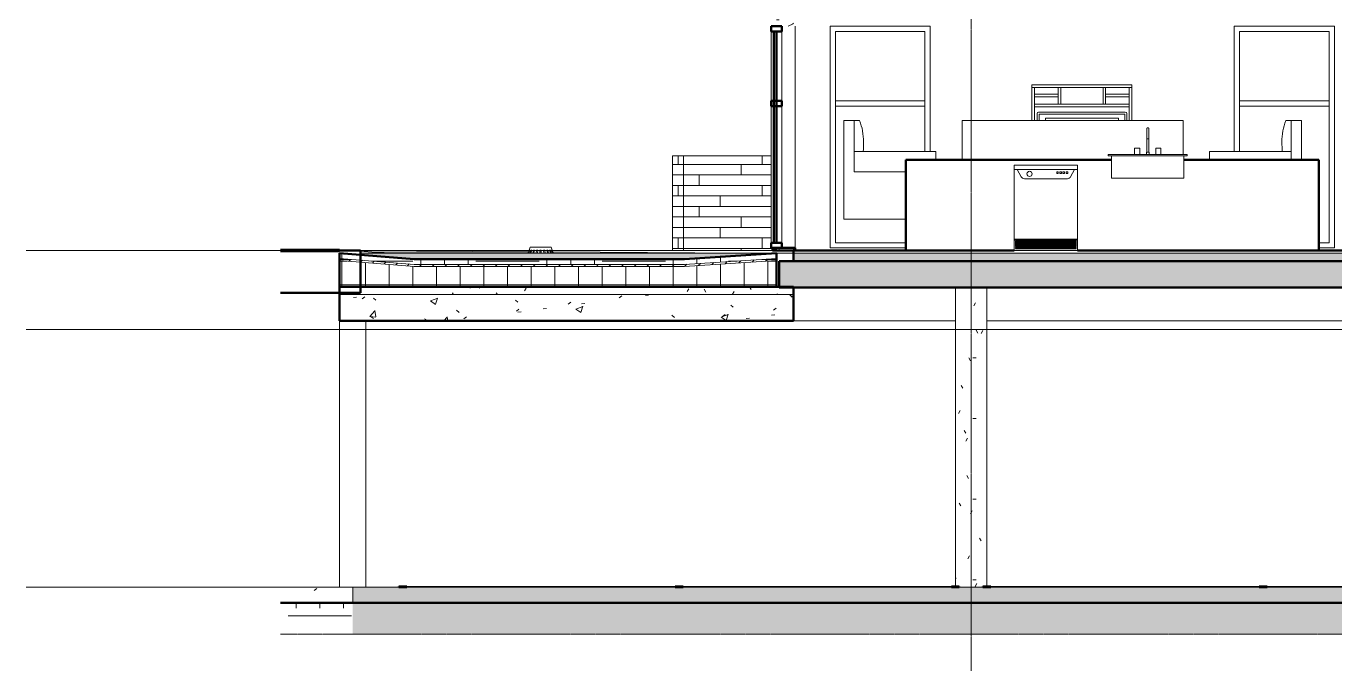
# Model space of a CAD drawing. Header units: inches. Extents: x 9609 to 15463, y -232 to 527.
# Drawn here: x 12973.5 to 13470.8, y -159.8 to 85.4 of the extents above; entities that cross this region are included whole.
import ezdxf

# ---------------------------------------------------------------- set-up
doc = ezdxf.new("R2010")
doc.units = ezdxf.units.IN
doc.header["$MEASUREMENT"] = 0
doc.linetypes.add('Aligning Line 1_8_', pattern=[0.25, 0.125, -0.125])
doc.linetypes.add('Grid Line 1_2_', pattern=[0.875, 0.5, -0.125, 0.125, -0.125])
for name, color, linetype, lineweight in [('0-3', 7, 'Continuous', 13), ('0-6', 90, 'Continuous', 5), ('0-8', 250, 'Continuous', 9), ('A-FLOR', 192, 'Continuous', 13), ('A-FLOR-1', 192, 'Continuous', 50), ('A-FLOR-2', 53, 'Continuous', 50), ('A-FLOR-LEVL-1', 51, 'Grid Line 1_2_', 9), ('A-FLOR-MCUT', 51, 'Continuous', 13), ('A-FLOR-PATT-1', 8, 'Continuous', 9), ('A-FLOR-PATT-2', 253, 'Continuous', 9), ('A-GENM-1', 250, 'Continuous', 9), ('A-GENM-2', 10, 'Continuous', 50), ('A-GLAZ', 151, 'Continuous', 13), ('A-GLAZ-1', 151, 'Continuous', 50), ('A-WALL', 113, 'Continuous', 13), ('A-WALL-3', 113, 'Continuous', 50), ('A-WALL-PATT-5', 111, 'Continuous', 9), ('C-BLDG-PADS-1', 253, 'Continuous', 9), ('C-BLDG-PADS-2', 7, 'Continuous', 13), ('C-TOPO', 7, 'Continuous', 9), ('C-TOPO-1', 10, 'Continuous', 50), ('C-TOPO-2', 250, 'Continuous', 9), ('G-ANNO-SYMB', 111, 'Aligning Line 1_8_', 9), ('G-ANNO-SYMB-2', 147, 'Aligning Line 1_8_', 9), ('I-FURN', 30, 'Continuous', 9), ('I-FURN-1', 250, 'Continuous', 9), ('M-EQPM', 50, 'Continuous', 9), ('P-SANR-FIXT-1', 250, 'Continuous', 9), ('Q-CASE-1', 10, 'Continuous', 50), ('Q-SPCQ-1', 250, 'Continuous', 9), ('S-COLS', 52, 'Continuous', 9), ('S-FNDN', 32, 'Continuous', 13), ('S-GRID-1', 1, 'Grid Line 1_2_', 9)]:
    doc.layers.add(name, color=color, linetype=linetype, lineweight=lineweight)
pattern_1 = [(0, (3257.106, 59.024), (24, 24), [24, -24]), (0, (3257.106, 68.024), (24, 24), [24, -24]), (0, (3257.106, 77.024), (24, 24), [24, -24]), (90, (3260.106, 80.024), (-24, 24), [24, -24]), (90, (3269.106, 80.024), (-24, 24), [24, -24]), (90, (3278.106, 80.024), (-24, 24), [24, -24])]
pattern_2 = [(50, (3257.106, 59.024), (27.5427, -2.40992), [2.88, -31.68]), (355, (3257.106, 59.024), (-5.32784, 28.88427), [2.304, -25.344]), (100.451, (3259.402, 58.823), (22.2153, 26.47393), [2.448, -26.924]), (46.184, (3257.106, 66.704), (40.9819, -6.3564), [4.32, -47.52]), (96.636, (3260.522, 66.175), (35.8907, 37.4062), [3.671, -40.386]), (351.184, (3257.106, 66.704), (35.891, 37.4062), [3.456, -38.016]), (21, (3260.946, 64.784), (22.92104, -15.46073), [2.88, -31.68]), (326, (3260.946, 64.784), (9.34353, 27.84574), [2.304, -25.344]), (71.451, (3262.856, 63.496), (32.26477, 12.3844), [2.448, -26.924]), (37.5, (3257.106, 59.024), (0.466855, 12.78271), [1.267, -23.77, 1.267, -24.461, -25.44]), (37.5, (3257.106, 59.024), (0.466855, 12.78271), [-50.765, 1.267, -24.173]), (7.5, (3257.106, 59.024), (10.10159, 15.14509), [1.267, -13.402, 1.267, -23.194, -9.696]), (7.5, (3257.106, 59.024), (10.10159, 15.14509), [-39.13, 1.267, -8.429]), (327.5, (3248.543, 59.024), (20.49916, -0.86578), [1.267, -8.333, 1.267, -28.685, -39.744]), (327.5, (3248.543, 59.024), (20.49916, -0.86578), [-39.552, 1.267, -38.477]), (317.5, (3244.703, 59.024), (22.39478, 3.84429), [1.267, -11.213, 1.267, -18.624, -28.224]), (317.5, (3244.703, 59.024), (22.39478, 3.84429), [-32.371, 1.267, -26.957])]
pattern_3 = [(0, (14416.421, 59.024), (0, 4.798), []), (315, (14416.4212, 59.024), (4.798427, 0), [6.786, -6.786]), (45, (14416.4212, 59.024), (4.798427, 0), [6.786, -6.786])]
pattern_4 = [(0, (14416.421, 59.024), (30.72, 7.68), [1.267, -21.773, 1.267, -21.773, -122.88]), (0, (14416.421, 59.024), (30.72, 7.68), [-46.08, 1.267, -44.813, 1.267, -21.773, -53.76]), (0, (14416.421, 59.024), (30.72, 7.68), [-115.2, 1.267, -14.093, 1.267, -37.133]), (120, (14427.941, 62.864), (-22.011075, 22.7643), [1.267, -21.773, 1.267, -21.773, -122.88]), (120, (14427.941, 62.864), (-22.011075, 22.7643), [-46.08, 1.267, -44.813, 1.267, -21.773, -53.76]), (120, (14427.941, 62.864), (-22.011075, 22.7643), [-115.2, 1.267, -14.093, 1.267, -37.133]), (240, (14431.781, 78.224), (-8.708925, -30.4443), [1.267, -21.773, 1.267, -21.773, -122.88]), (240, (14431.781, 78.224), (-8.708925, -30.4443), [-46.08, 1.267, -44.813, 1.267, -21.773, -53.76]), (240, (14431.781, 78.224), (-8.708925, -30.4443), [-115.2, 1.267, -14.093, 1.267, -37.133])]
pattern_5 = [(0, (13221.2392, 0.8), (0, 4), []), (90, (13221.239, 0.8), (-8, 8), [4, -28]), (90, (13237.239, 4.8), (-8, 8), [4, -28])]
pattern_6 = [(50, (14416.421, 59.024), (27.5427, -2.40992), [2.88, -31.68]), (355, (14416.42, 59.024), (-5.32784, 28.88427), [2.304, -25.344]), (100.451, (14418.717, 58.823), (22.2153, 26.47393), [2.448, -26.924]), (46.184, (14416.42, 66.704), (40.9819, -6.3564), [4.32, -47.52]), (96.636, (14419.837, 66.175), (35.8907, 37.4062), [3.671, -40.386]), (351.184, (14416.42, 66.704), (35.891, 37.4062), [3.456, -38.016]), (21, (14420.261, 64.784), (22.92104, -15.46073), [2.88, -31.68]), (326, (14420.26, 64.784), (9.34353, 27.84574), [2.304, -25.344]), (71.451, (14422.17, 63.496), (32.26477, 12.3844), [2.448, -26.924]), (37.5, (14416.421, 59.024), (0.466855, 12.78271), [1.267, -23.77, 1.267, -24.461, -25.44]), (37.5, (14416.421, 59.024), (0.466855, 12.78271), [-50.765, 1.267, -24.173]), (7.5, (14416.421, 59.024), (10.10159, 15.14509), [1.267, -13.402, 1.267, -23.194, -9.696]), (7.5, (14416.421, 59.024), (10.10159, 15.14509), [-39.13, 1.267, -8.429]), (327.5, (14407.858, 59.024), (20.49916, -0.86578), [1.267, -8.333, 1.267, -28.685, -39.744]), (327.5, (14407.858, 59.024), (20.49916, -0.86578), [-39.552, 1.267, -38.477]), (317.5, (14404.018, 59.024), (22.39478, 3.8443), [1.267, -11.213, 1.267, -18.624, -28.224]), (317.5, (14404.018, 59.024), (22.39478, 3.8443), [-32.371, 1.267, -26.957])]

# ---------------------------------------------------------------- blocks, each defined once
blk = doc.blocks.new('CTR - 2nd Phase_rvt-2-BUILDING SECTION - NORTH_SOUTH - LOOKING WEST')
at = {"layer": 'A-FLOR-PATT-2'}
h = blk.add_hatch(dxfattribs=at)
h.set_pattern_fill('FP_43', color=256, style=0, pattern_type=2)
h.set_pattern_definition(pattern_1)
h.paths.add_polyline_path([(1933.32, -0.25), (1933.32, 0.25), (1910.88, 0.25), (1910.88, -0.25)], flags=0)
at = {"layer": 'A-FLOR-2'}
for p, q in [((1933.32, 0.25), (1910.88, 0.25)), ((1933.32, -0.25), (1933.32, 0.25)), ((1941.22, 0), (1910.88, 0)), ((1910.88, -0.25), (1933.32, -0.25)), ((1941.22, -16), (1941.22, 0)), ((1910.88, -16), (1941.22, -16))]:
    blk.add_line(p, q, dxfattribs=at)
at = {"layer": 'A-FLOR-LEVL-1'}
for p, q in [((1814.21, 0), (4168.71, 0)), ((1814.21, -30), (4168.71, -30)), ((1814.21, -128), (4168.71, -128))]:
    blk.add_line(p, q, dxfattribs=at)
blk = doc.blocks.new('Sink Kitchen-Single - 30_ x 21_-V84-BUILDING SECTION - NORTH_SOUTH - LOOKING WEST')
at = {"layer": 'P-SANR-FIXT-1'}
for p, q in [((2240.07, 43.87), (2240.07, 37.5)), ((2240.07, 43.87), (2240.07, 42.5)), ((2240.44, 42.5), (2240.08, 42.5)), ((2240.81, 42.5), (2240.44, 42.5)), ((2240.82, 37.5), (2240.82, 43.87)), ((2240.82, 42.5), (2240.82, 43.87)), ((2225.44, 36.5), (2255.44, 36.5)), ((2225.44, 36), (2225.44, 36.5)), ((2255.44, 36), (2225.44, 36)), ((2226.69, 36), (2226.69, 27.5)), ((2235.44, 39), (2235.44, 36.5)), ((2235.44, 39), (2237.44, 39)), ((2237.44, 36.5), (2237.44, 39)), ((2239.94, 37.5), (2239.94, 36.5)), ((2239.94, 37.5), (2240.94, 37.5)), ((2240.94, 36.5), (2240.94, 37.5)), ((2243.44, 39), (2243.44, 36.5)), ((2243.44, 39), (2245.44, 39)), ((2245.44, 36.5), (2245.44, 39)), ((2254.19, 27.5), (2254.19, 36)), ((2255.44, 36), (2255.44, 36.5)), ((2226.69, 27.5), (2228.94, 27.5)), ((2228.94, 27.5), (2251.94, 27.5)), ((2251.94, 27.5), (2254.19, 27.5))]:
    blk.add_line(p, q, dxfattribs=at)
at = {"layer": 'P-SANR-FIXT-1', "flags": 128}
for points in [[(2240.07, 46.37), (2240.07, 46.39), (2240.07, 46.4), (2240.07, 46.42), (2240.07, 46.43), (2240.08, 46.45), (2240.08, 46.46), (2240.08, 46.48), (2240.09, 46.49), (2240.09, 46.51), (2240.1, 46.52), (2240.1, 46.53), (2240.11, 46.55), (2240.12, 46.56), (2240.13, 46.57), (2240.13, 46.59), (2240.14, 46.6), (2240.15, 46.61), (2240.16, 46.62), (2240.17, 46.63), (2240.18, 46.64), (2240.19, 46.65), (2240.2, 46.66), (2240.22, 46.67), (2240.23, 46.68), (2240.24, 46.69), (2240.25, 46.7), (2240.27, 46.71), (2240.28, 46.71), (2240.29, 46.72), (2240.31, 46.72), (2240.32, 46.73), (2240.34, 46.73), (2240.35, 46.74), (2240.36, 46.74), (2240.38, 46.74), (2240.39, 46.75), (2240.41, 46.75), (2240.42, 46.75), (2240.44, 46.75), (2240.44, 46.75)], [(2240.07, 46.3), (2240.07, 46.32), (2240.07, 46.34), (2240.07, 46.35), (2240.07, 46.36), (2240.07, 46.37), (2240.07, 46.37)], [(2240.07, 46.37), (2240.07, 46.37), (2240.07, 46.37), (2240.07, 46.36), (2240.07, 46.34), (2240.07, 46.33), (2240.07, 46.3), (2240.07, 46.28), (2240.07, 46.25), (2240.07, 46.21), (2240.07, 46.18), (2240.07, 46.14), (2240.07, 46.09), (2240.07, 46.04), (2240.07, 45.99), (2240.07, 45.94), (2240.07, 45.88), (2240.07, 45.82), (2240.07, 45.75), (2240.07, 45.69), (2240.07, 45.62), (2240.07, 45.54), (2240.07, 45.47), (2240.07, 45.39), (2240.07, 45.31), (2240.07, 45.23), (2240.07, 45.14), (2240.07, 45.05), (2240.07, 44.96), (2240.07, 44.87), (2240.07, 44.78), (2240.07, 44.69), (2240.07, 44.59), (2240.07, 44.5), (2240.07, 44.4), (2240.07, 44.3), (2240.07, 44.2), (2240.07, 44.1), (2240.07, 44), (2240.07, 43.9), (2240.07, 43.87)], [(2240.07, 43.87), (2240.07, 43.97), (2240.07, 44.07), (2240.07, 44.17), (2240.07, 44.27), (2240.07, 44.37), (2240.07, 44.47), (2240.07, 44.57), (2240.07, 44.66), (2240.07, 44.76), (2240.07, 44.85), (2240.07, 44.94), (2240.07, 45.03), (2240.07, 45.12), (2240.07, 45.2), (2240.07, 45.29), (2240.07, 45.37), (2240.07, 45.45), (2240.07, 45.52), (2240.07, 45.6), (2240.07, 45.67), (2240.07, 45.74), (2240.07, 45.8), (2240.07, 45.86), (2240.07, 45.92), (2240.07, 45.98), (2240.07, 46.03), (2240.07, 46.08), (2240.07, 46.13), (2240.07, 46.17)], [(2240.44, 46.75), (2240.46, 46.75), (2240.47, 46.75), (2240.49, 46.75), (2240.5, 46.75), (2240.52, 46.74), (2240.53, 46.74), (2240.55, 46.74), (2240.56, 46.73), (2240.57, 46.73), (2240.59, 46.72), (2240.6, 46.71), (2240.62, 46.71), (2240.63, 46.7), (2240.64, 46.69), (2240.65, 46.68), (2240.67, 46.68), (2240.68, 46.67), (2240.69, 46.66), (2240.7, 46.65), (2240.71, 46.64), (2240.72, 46.63), (2240.73, 46.61), (2240.74, 46.6), (2240.75, 46.59), (2240.76, 46.58), (2240.77, 46.56), (2240.77, 46.55), (2240.78, 46.54), (2240.79, 46.52), (2240.79, 46.51), (2240.8, 46.5), (2240.8, 46.48), (2240.81, 46.47), (2240.81, 46.45), (2240.81, 46.44), (2240.81, 46.42), (2240.82, 46.41), (2240.82, 46.39), (2240.82, 46.38), (2240.82, 46.37)], [(2240.82, 46.37), (2240.82, 46.37), (2240.82, 46.36), (2240.82, 46.34), (2240.82, 46.33), (2240.82, 46.3), (2240.82, 46.28)], [(2240.82, 43.87), (2240.82, 43.97), (2240.82, 44.07), (2240.82, 44.17), (2240.82, 44.27), (2240.82, 44.37), (2240.82, 44.47), (2240.82, 44.57), (2240.82, 44.66), (2240.82, 44.76), (2240.82, 44.85), (2240.82, 44.94), (2240.82, 45.03), (2240.82, 45.12), (2240.82, 45.2), (2240.82, 45.29), (2240.82, 45.37), (2240.82, 45.45), (2240.82, 45.52), (2240.82, 45.6), (2240.82, 45.67), (2240.82, 45.74), (2240.82, 45.8), (2240.82, 45.86), (2240.82, 45.92), (2240.82, 45.98), (2240.82, 46.03), (2240.82, 46.08), (2240.82, 46.13), (2240.82, 46.17), (2240.82, 46.21), (2240.82, 46.24), (2240.82, 46.27), (2240.82, 46.3), (2240.82, 46.32), (2240.82, 46.34), (2240.82, 46.35), (2240.82, 46.36), (2240.82, 46.37), (2240.82, 46.37), (2240.82, 46.37)], [(2240.82, 46.14), (2240.82, 46.09), (2240.82, 46.04), (2240.82, 45.99), (2240.82, 45.94), (2240.82, 45.88), (2240.82, 45.82), (2240.82, 45.75), (2240.82, 45.69), (2240.82, 45.62), (2240.82, 45.54), (2240.82, 45.47), (2240.82, 45.39), (2240.82, 45.31), (2240.82, 45.23), (2240.82, 45.14), (2240.82, 45.05), (2240.82, 44.96), (2240.82, 44.87), (2240.82, 44.78), (2240.82, 44.69), (2240.82, 44.59), (2240.82, 44.5), (2240.82, 44.4), (2240.82, 44.3), (2240.82, 44.2), (2240.82, 44.1), (2240.82, 44), (2240.82, 43.9), (2240.82, 43.87)]]:
    blk.add_lwpolyline(points, dxfattribs=at)
blk = doc.blocks.new('Dishwasher_15404 - 34_ counter-V85-BUILDING SECTION - NORTH_SOUTH - LOOKING WEST')
at = {"layer": 'Q-SPCQ-1'}
for p, q in [((2189.71, 32.5), (2189.71, 30.79)), ((2189.71, 32.5), (2189.91, 32.5)), ((2189.91, 30.79), (2189.71, 30.79)), ((2189.71, 30.79), (2189.71, 4.33)), ((2189.71, 30.79), (2189.91, 30.79)), ((2189.91, 32.5), (2212.64, 32.5)), ((2190.8, 30.79), (2189.91, 30.79)), ((2189.91, 30.79), (2190.8, 30.79)), ((2212.62, 30.79), (2190.8, 30.79)), ((2190.8, 30.79), (2192.32, 28.06)), ((2206.45, 29.94), (2205.86, 29.94)), ((2205.86, 29.94), (2205.86, 29.35)), ((2206.45, 29.35), (2206.45, 29.94)), ((2207.63, 29.94), (2207.04, 29.94)), ((2207.04, 29.94), (2207.04, 29.35)), ((2207.63, 29.35), (2207.63, 29.94)), ((2208.81, 29.94), (2208.22, 29.94)), ((2208.22, 29.94), (2208.22, 29.35)), ((2208.81, 29.35), (2208.81, 29.94)), ((2210, 29.94), (2209.4, 29.94)), ((2209.4, 29.94), (2209.4, 29.35)), ((2210, 29.35), (2210, 29.94)), ((2211.1, 28.06), (2212.62, 30.79)), ((2212.62, 30.79), (2213.51, 30.79)), ((2212.64, 32.5), (2213.71, 32.5)), ((2213.51, 30.79), (2213.71, 30.79)), ((2213.71, 30.79), (2213.71, 32.5)), ((2213.71, 4.33), (2213.71, 30.79)), ((2193.53, 27.35), (2209.9, 27.35)), ((2205.86, 29.35), (2206.45, 29.35)), ((2207.04, 29.35), (2207.63, 29.35)), ((2208.22, 29.35), (2208.81, 29.35)), ((2209.4, 29.35), (2210, 29.35)), ((2189.91, 4.33), (2189.71, 4.33)), ((2189.71, 3.94), (2189.71, 4.33)), ((2213.71, 3.94), (2189.71, 3.94)), ((2189.71, 3.94), (2189.71, 0)), ((2213.51, 4.33), (2189.91, 4.33)), ((2190.13, 3.39), (2190.13, 3.59)), ((2190.13, 3.59), (2191.29, 3.59)), ((2191.29, 3.39), (2190.13, 3.39)), ((2190.13, 3), (2190.13, 3.2)), ((2190.13, 3.2), (2191.29, 3.2)), ((2191.29, 3), (2190.13, 3)), ((2190.13, 2.61), (2190.13, 2.8)), ((2190.13, 2.8), (2191.29, 2.8)), ((2191.29, 2.61), (2190.13, 2.61)), ((2190.13, 2.21), (2190.13, 2.41)), ((2190.13, 2.41), (2191.29, 2.41)), ((2191.29, 2.21), (2190.13, 2.21)), ((2190.13, 1.82), (2190.13, 2.02)), ((2190.13, 2.02), (2191.29, 2.02)), ((2191.29, 1.82), (2190.13, 1.82)), ((2190.13, 1.43), (2190.13, 1.62)), ((2190.13, 1.62), (2191.29, 1.62)), ((2191.29, 1.43), (2190.13, 1.43)), ((2190.13, 1.03), (2190.13, 1.23)), ((2190.13, 1.23), (2191.29, 1.23)), ((2191.29, 1.03), (2190.13, 1.03)), ((2190.13, 0.64), (2190.13, 0.84)), ((2190.13, 0.84), (2191.29, 0.84)), ((2191.29, 0.64), (2190.13, 0.64)), ((2191.29, 3.94), (2212.14, 3.94)), ((2191.29, 3.59), (2212.14, 3.59)), ((2212.14, 3.39), (2191.29, 3.39)), ((2191.29, 3.2), (2212.14, 3.2)), ((2212.14, 3), (2191.29, 3)), ((2191.29, 2.8), (2212.14, 2.8)), ((2212.14, 2.61), (2191.29, 2.61)), ((2191.29, 2.41), (2212.14, 2.41)), ((2212.14, 2.21), (2191.29, 2.21)), ((2191.29, 2.02), (2212.14, 2.02)), ((2212.14, 1.82), (2191.29, 1.82)), ((2191.29, 1.62), (2212.14, 1.62)), ((2212.14, 1.43), (2191.29, 1.43)), ((2191.29, 1.23), (2212.14, 1.23)), ((2212.14, 1.03), (2191.29, 1.03)), ((2191.29, 0.84), (2212.14, 0.84)), ((2212.14, 0.64), (2191.29, 0.64)), ((2212.14, 3.59), (2213.29, 3.59)), ((2213.29, 3.39), (2212.14, 3.39)), ((2212.14, 3.2), (2213.29, 3.2)), ((2213.29, 3), (2212.14, 3)), ((2212.14, 2.8), (2213.29, 2.8)), ((2213.29, 2.61), (2212.14, 2.61)), ((2212.14, 2.41), (2213.29, 2.41)), ((2213.29, 2.21), (2212.14, 2.21)), ((2212.14, 2.02), (2213.29, 2.02)), ((2213.29, 1.82), (2212.14, 1.82)), ((2212.14, 1.62), (2213.29, 1.62)), ((2213.29, 1.43), (2212.14, 1.43)), ((2212.14, 1.23), (2213.29, 1.23)), ((2213.29, 1.03), (2212.14, 1.03)), ((2212.14, 0.84), (2213.29, 0.84)), ((2213.29, 0.64), (2212.14, 0.64)), ((2213.29, 3.59), (2213.29, 3.39)), ((2213.29, 3.2), (2213.29, 3)), ((2213.29, 2.8), (2213.29, 2.61)), ((2213.29, 2.41), (2213.29, 2.21)), ((2213.29, 2.02), (2213.29, 1.82)), ((2213.29, 1.62), (2213.29, 1.43)), ((2213.29, 1.23), (2213.29, 1.03)), ((2213.29, 0.84), (2213.29, 0.64)), ((2213.71, 4.33), (2213.51, 4.33)), ((2213.71, 3.94), (2213.71, 4.33)), ((2213.71, 0), (2213.71, 3.94)), ((2191.29, 0), (2189.71, 0)), ((2212.14, 0), (2191.29, 0)), ((2213.71, 0), (2212.14, 0))]:
    blk.add_line(p, q, dxfattribs=at)
for centre, radius, start, end in [((2195.52, 29.2), 0.984, 90, 270), ((2195.52, 29.2), 0.984, 270, 90), ((2193.53, 28.72), 1.38, 209, 270), ((2209.9, 28.72), 1.38, 270, 331)]:
    blk.add_arc(centre, radius, start, end, dxfattribs=at)
blk = doc.blocks.new('OD_CW_Base Cabinet - OD_CW_Base Cabinet-2043293-BUILDING SECTION - NORTH_SOUTH - LOOKING WEST')
at = {"layer": 'Q-CASE-1'}
for p, q in [((2148.45, 34.5), (2148.45, 0)), ((2226.69, 34.5), (2148.45, 34.5)), ((2305.47, 34.5), (2254.19, 34.5)), ((2305.47, 0), (2305.47, 34.5)), ((2148.45, 0), (2189.71, 0)), ((2213.71, 0), (2305.47, 0))]:
    blk.add_line(p, q, dxfattribs=at)
blk = doc.blocks.new('Entertainment_Center_14771 - Entertainment_Center_14771-1372851-BUILDING SECTION - NORTH_SOUTH - LOOKING WEST')
at = {"layer": 'I-FURN-1'}
for p, q in [((3702.57, 63), (3740.57, 63)), ((3702.57, 63), (3702.57, 62)), ((3740.57, 62), (3702.57, 62)), ((3702.57, 62), (3703.57, 62)), ((3702.57, 62), (3702.57, 49.5)), ((3703.57, 62), (3703.57, 49.5)), ((3712.57, 55.72), (3712.57, 62)), ((3713.57, 62), (3712.57, 62)), ((3713.57, 62), (3713.57, 55.72)), ((3729.57, 55.72), (3729.57, 62)), ((3730.57, 62), (3729.57, 62)), ((3730.57, 62), (3730.57, 55.72)), ((3739.57, 62), (3740.57, 62)), ((3739.57, 62), (3739.57, 49.5)), ((3740.57, 63), (3740.57, 62)), ((3740.57, 62), (3740.57, 49.5)), ((3703.57, 59.47), (3712.57, 59.47)), ((3712.57, 58.47), (3703.57, 58.47)), ((3703.57, 55.72), (3739.57, 55.72)), ((3703.57, 55.72), (3703.57, 54.72)), ((3739.57, 54.72), (3703.57, 54.72)), ((3712.57, 55.72), (3713.57, 55.72)), ((3729.57, 55.72), (3730.57, 55.72)), ((3730.57, 59.47), (3739.57, 59.47)), ((3739.57, 58.47), (3730.57, 58.47)), ((3739.57, 55.72), (3739.57, 54.72)), ((3704.52, 52.13), (3704.52, 49.5)), ((3738.03, 52.72), (3705.11, 52.72)), ((3705.31, 51.93), (3705.31, 49.5)), ((3737.83, 51.93), (3705.31, 51.93)), ((3707.67, 49.5), (3707.67, 50.36)), ((3707.67, 50.36), (3735.47, 50.36)), ((3735.47, 50.36), (3735.47, 49.5)), ((3737.83, 49.5), (3737.83, 51.93)), ((3738.62, 49.5), (3738.62, 52.13))]:
    blk.add_line(p, q, dxfattribs=at)
for centre, start, end in [((3705.11, 52.13), 90, 180), ((3738.03, 52.13), 0, 90)]:
    blk.add_arc(centre, 0.591, start, end, dxfattribs=at)
blk = doc.blocks.new('Couch-Both_Arms-Generic - 1-V107-BUILDING SECTION - NORTH_SOUTH - LOOKING WEST')
at = {"layer": 'I-FURN-1'}
for p, q in [((2169.92, 49.5), (2253.92, 49.5)), ((2169.92, 34.5), (2169.92, 49.5)), ((2253.92, 49.5), (2253.92, 36.5))]:
    blk.add_line(p, q, dxfattribs=at)
blk = doc.blocks.new('Couch-Both_Arms-Generic - 2-V108-BUILDING SECTION - NORTH_SOUTH - LOOKING WEST')
at = {"layer": 'I-FURN'}
for p, q in [((2294.92, 49.5), (2292.92, 49.5)), ((2294.92, 37.75), (2294.92, 49.5)), ((2291.42, 41.37), (2291.42, 41.12)), ((2294.92, 37.75), (2263.92, 37.75)), ((2263.92, 37.75), (2263.92, 34.5)), ((2294.92, 34.5), (2294.92, 37.75))]:
    blk.add_line(p, q, dxfattribs=at)
for centre, radius, start, end in [((2314.18, 41.37), 22.76, 159.0802, 180), ((2338.94, 41.12), 47.51, 180, 184.0748)]:
    blk.add_arc(centre, radius, start, end, dxfattribs=at)
at = {"layer": 'I-FURN-1'}
for p, q in [((2294.92, 49.5), (2298.92, 49.5)), ((2298.92, 49.5), (2298.92, 34.5))]:
    blk.add_line(p, q, dxfattribs=at)
blk = doc.blocks.new('Couch-Both_Arms-Generic - 2-V109-BUILDING SECTION - NORTH_SOUTH - LOOKING WEST')
at = {"layer": 'I-FURN'}
for p, q in [((2128.92, 37.75), (2128.92, 49.5)), ((2128.92, 49.5), (2130.92, 49.5)), ((2132.42, 41.37), (2132.42, 41.12)), ((2128.92, 30), (2128.92, 37.75)), ((2128.92, 37.75), (2159.92, 37.75)), ((2159.92, 37.75), (2159.92, 34.5)), ((2148.45, 30), (2128.92, 30))]:
    blk.add_line(p, q, dxfattribs=at)
for centre, radius, start, end in [((2109.67, 41.37), 22.76, 0, 20.9198), ((2084.91, 41.12), 47.51, 355.9252, 360)]:
    blk.add_arc(centre, radius, start, end, dxfattribs=at)
at = {"layer": 'I-FURN-1'}
for p, q in [((2124.92, 49.5), (2124.92, 12)), ((2128.92, 49.5), (2124.92, 49.5)), ((2124.92, 12), (2148.45, 12))]:
    blk.add_line(p, q, dxfattribs=at)
blk = doc.blocks.new('CTR - 1st Phase - Unit Layouts_rvt-2-BUILDING SECTION - NORTH_SOUTH - LOOKING WEST')
at = {"layer": '0-3'}
for name, p in [('Entertainment_Center_14771 - Entertainment_Center_14771-1372851-BUILDING SECTION - NORTH_SOUTH - LOOKING WEST', (-1506.14, 0)), ('Couch-Both_Arms-Generic - 2-V109-BUILDING SECTION - NORTH_SOUTH - LOOKING WEST', (0, 0)), ('Couch-Both_Arms-Generic - 1-V107-BUILDING SECTION - NORTH_SOUTH - LOOKING WEST', (0, 0)), ('Sink Kitchen-Single - 30_ x 21_-V84-BUILDING SECTION - NORTH_SOUTH - LOOKING WEST', (0, 0)), ('Couch-Both_Arms-Generic - 2-V108-BUILDING SECTION - NORTH_SOUTH - LOOKING WEST', (0, 0)), ('OD_CW_Base Cabinet - OD_CW_Base Cabinet-2043293-BUILDING SECTION - NORTH_SOUTH - LOOKING WEST', (0, 0)), ('Dishwasher_15404 - 34_ counter-V85-BUILDING SECTION - NORTH_SOUTH - LOOKING WEST', (0, 0))]:
    blk.add_blockref(name, p, dxfattribs=at)
blk = doc.blocks.new('CTR  - Topography_rvt-2-BUILDING SECTION - NORTH_SOUTH - LOOKING WEST')
at = {"layer": 'C-BLDG-PADS-1'}
h = blk.add_hatch(dxfattribs=at)
h.set_pattern_fill('FP_42', color=256, style=0, pattern_type=2)
h.set_pattern_definition(pattern_2)
h.paths.add_polyline_path([(1938.32, -134), (1938.32, -128), (1910.88, -128), (1910.88, -134)], flags=0)
h = blk.add_hatch(dxfattribs=at)
h.set_pattern_fill('FP_42', color=256, style=0, pattern_type=2)
h.set_pattern_definition(pattern_2)
h.paths.add_polyline_path([(2856.36, -134), (3824.32, -134), (3824.32, -128), (1938.32, -128), (1938.32, -134), (2721.29, -134)], flags=0)
at = {"layer": 'C-TOPO'}
h = blk.add_hatch(dxfattribs=at)
h.set_pattern_fill('FP_43', color=256, style=0, pattern_type=2)
h.set_pattern_definition(pattern_1)
h.paths.add_polyline_path([(1938.32, -145.92), (1938.32, -134.01), (1910.88, -134.01), (1910.88, -145.92)], flags=0)
h = blk.add_hatch(dxfattribs=at)
h.set_pattern_fill('FP_43', color=256, style=0, pattern_type=2)
h.set_pattern_definition(pattern_1)
h.paths.add_polyline_path([(3812.32, -145.92), (3812.32, -134.01), (1938.32, -134.01), (1938.32, -145.92), (3801.84, -145.92)], flags=0)
at = {"layer": 'A-FLOR-LEVL-1'}
for p, q in [((1814.21, 0), (4168.71, 0)), ((1814.21, -128), (4168.71, -128))]:
    blk.add_line(p, q, dxfattribs=at)
at = {"layer": 'C-BLDG-PADS-2'}
for p, q in [((1938.32, -128), (1910.88, -128)), ((3824.32, -128), (1938.32, -128)), ((1938.32, -128), (1938.32, -134)), ((1938.32, -134), (1938.32, -128)), ((1910.88, -134), (1938.32, -134)), ((1938.32, -134), (3824.32, -134))]:
    blk.add_line(p, q, dxfattribs=at)
at = {"layer": 'C-TOPO-1'}
for p, q in [((1938.32, -134.01), (1910.88, -134.01)), ((3581.79, -134.01), (1938.32, -134.01))]:
    blk.add_line(p, q, dxfattribs=at)
at = {"layer": 'C-TOPO-2'}
for p, q in [((2005.08, -0.45), (1941.22, -0.02)), ((1946.98, -0.72), (1941.22, -0.27)), ((1946.98, -0.72), (1941.22, -0.27)), ((1946.98, -0.72), (1941.22, -0.27)), ((2004.89, -0.95), (1946.98, -0.72)), ((1950.19, -0.74), (1946.98, -0.72)), ((1946.98, -0.72), (2004.91, -0.9)), ((2004.89, -0.95), (1946.98, -0.72)), ((2004.89, -0.95), (1946.98, -0.72)), ((2009.97, -0.48), (2009.47, -0.48)), ((2009.47, -0.91), (2009.97, -0.91)), ((2009.97, -0.97), (2009.47, -0.97)), ((2009.97, -0.97), (2009.47, -0.97)), ((2009.97, -0.97), (2009.47, -0.97)), ((2086.24, -1), (2014.39, -0.51)), ((2014.55, -0.93), (2039.58, -1)), ((2016.26, -1), (2014.58, -0.99)), ((2016.26, -1), (2014.58, -0.99)), ((2016.26, -1), (2014.58, -0.99)), ((1938.32, -134.01), (1910.88, -134.01)), ((3581.79, -134.01), (1938.32, -134.01))]:
    blk.add_line(p, q, dxfattribs=at)
at = {"layer": 'G-ANNO-SYMB-2'}
blk.add_line((1910.88, 0), (4071.98, 0), dxfattribs=at)
blk = doc.blocks.new('Parking_Stall_Multiple - STANDARD-1981804-BUILDING SECTION - NORTH_SOUTH - LOOKING WEST')
at = {"layer": 'A-GENM-1'}
for p, q in [((2180.82, -127.75), (2282.82, -127.75)), ((2285.82, -127.75), (2387.82, -127.75)), ((2390.82, -127.75), (2492.82, -127.75))]:
    blk.add_line(p, q, dxfattribs=at)
at = {"layer": 'A-GENM-2'}
for p, q in [((2180.82, -127.75), (2177.82, -127.75)), ((2177.82, -127.75), (2177.82, -128)), ((2177.82, -128), (2180.82, -128)), ((2180.82, -128), (2180.82, -127.75)), ((2285.82, -127.75), (2282.82, -127.75)), ((2282.82, -127.75), (2282.82, -128)), ((2285.82, -127.75), (2282.82, -127.75)), ((2282.82, -127.75), (2282.82, -128)), ((2282.82, -128), (2285.82, -128)), ((2282.82, -128), (2285.82, -128)), ((2285.82, -128), (2285.82, -127.75)), ((2285.82, -128), (2285.82, -127.75)), ((2390.82, -127.75), (2387.82, -127.75)), ((2387.82, -127.75), (2387.82, -128)), ((2390.82, -127.75), (2387.82, -127.75)), ((2387.82, -127.75), (2387.82, -128)), ((2387.82, -128), (2390.82, -128)), ((2387.82, -128), (2390.82, -128)), ((2390.82, -128), (2390.82, -127.75)), ((2390.82, -128), (2390.82, -127.75)), ((2495.82, -127.75), (2492.82, -127.75)), ((2492.82, -127.75), (2492.82, -128)), ((2492.82, -128), (2495.82, -128)), ((2495.82, -128), (2495.82, -127.75))]:
    blk.add_line(p, q, dxfattribs=at)
blk = doc.blocks.new('Parking_Stall_Multiple - STANDARD-1983798-BUILDING SECTION - NORTH_SOUTH - LOOKING WEST')
at = {"layer": 'A-GENM-1'}
for p, q in [((1958.82, -127.75), (2060.82, -127.75)), ((2063.82, -127.75), (2165.82, -127.75))]:
    blk.add_line(p, q, dxfattribs=at)
at = {"layer": 'A-GENM-2'}
for p, q in [((1958.82, -127.75), (1955.82, -127.75)), ((1955.82, -127.75), (1955.82, -128)), ((1955.82, -128), (1958.82, -128)), ((1958.82, -128), (1958.82, -127.75)), ((2063.82, -127.75), (2060.82, -127.75)), ((2060.82, -127.75), (2060.82, -128)), ((2063.82, -127.75), (2060.82, -127.75)), ((2060.82, -127.75), (2060.82, -128)), ((2060.82, -128), (2063.82, -128)), ((2060.82, -128), (2063.82, -128)), ((2063.82, -128), (2063.82, -127.75)), ((2063.82, -128), (2063.82, -127.75)), ((2168.82, -127.75), (2165.82, -127.75)), ((2165.82, -127.75), (2165.82, -128)), ((2165.82, -128), (2168.82, -128)), ((2168.82, -128), (2168.82, -127.75))]:
    blk.add_line(p, q, dxfattribs=at)
blk = doc.blocks.new('CTR - 1st Phase - Common Walls_rvt-2-BUILDING SECTION - NORTH_SOUTH - LOOKING WEST')
at = {"layer": 'A-FLOR-LEVL-1'}
for p, q in [((1814.21, 0), (4168.71, 0)), ((1814.21, -30), (4168.71, -30)), ((1814.21, -128), (4168.71, -128))]:
    blk.add_line(p, q, dxfattribs=at)
at = {"layer": 'G-ANNO-SYMB-2'}
blk.add_line((1910.88, 0), (4071.98, 0), dxfattribs=at)
at = {"layer": '0-8'}
for name in ['Parking_Stall_Multiple - STANDARD-1983798-BUILDING SECTION - NORTH_SOUTH - LOOKING WEST', 'Parking_Stall_Multiple - STANDARD-1981804-BUILDING SECTION - NORTH_SOUTH - LOOKING WEST']:
    blk.add_blockref(name, (0, 0), dxfattribs=at)
blk = doc.blocks.new('Concrete-Rectangular-Column - ONE-V58-BUILDING SECTION - NORTH_SOUTH - LOOKING WEST')
at = {"layer": 'S-COLS'}
h = blk.add_hatch(dxfattribs=at)
h.set_pattern_fill('FP_41', color=256, style=0, pattern_type=2)
h.set_pattern_definition([(0, (3257.106, 59.024), (30.72, 7.68), [1.267, -21.773, 1.267, -21.773, -122.88]), (0, (3257.106, 59.024), (30.72, 7.68), [-46.08, 1.267, -44.813, 1.267, -21.773, -53.76]), (0, (3257.106, 59.024), (30.72, 7.68), [-115.2, 1.267, -14.093, 1.267, -37.133]), (120, (3268.626, 62.864), (-22.011075, 22.7643), [1.267, -21.773, 1.267, -21.773, -122.88]), (120, (3268.626, 62.864), (-22.011075, 22.7643), [-46.08, 1.267, -44.813, 1.267, -21.773, -53.76]), (120, (3268.626, 62.864), (-22.011075, 22.7643), [-115.2, 1.267, -14.093, 1.267, -37.133]), (240, (3272.466, 78.224), (-8.708925, -30.4443), [1.267, -21.773, 1.267, -21.773, -122.88]), (240, (3272.466, 78.224), (-8.708925, -30.4443), [-46.08, 1.267, -44.813, 1.267, -21.773, -53.76]), (240, (3272.466, 78.224), (-8.708925, -30.4443), [-115.2, 1.267, -14.093, 1.267, -37.133])])
h.paths.add_polyline_path([(2168.82, -128), (2177.82, -128), (2177.82, -127.75), (2179.32, -127.75), (2179.32, -14), (2167.32, -14), (2167.32, -127.75), (2168.82, -127.75)], flags=0)
for p, q in [((2167.32, -127.75), (2167.32, -14)), ((2179.32, -14), (2179.32, -127.75))]:
    blk.add_line(p, q, dxfattribs=at)
blk = doc.blocks.new('_THE_ WINDOW _ DOOR - Window - 1st Floor-V158-BUILDING SECTION - NORTH_SOUTH - LOOKING WEST')
at = {"layer": 'A-GLAZ'}
for p, q in [((2275.31, 37.75), (2275.31, 83.37)), ((2275.31, 83.37), (2309.34, 83.37)), ((2309.34, 83.37), (2309.34, 3)), ((2309.34, 57), (2275.31, 57)), ((2275.31, 57), (2275.31, 55)), ((2275.31, 55), (2309.34, 55)), ((2309.34, 55), (2309.34, 57)), ((2309.34, 3), (2305.47, 3))]:
    blk.add_line(p, q, dxfattribs=at)
blk = doc.blocks.new('_THE_ WINDOW _ DOOR - Window - 1st Floor-V159-BUILDING SECTION - NORTH_SOUTH - LOOKING WEST')
at = {"layer": 'A-GLAZ'}
for p, q in [((2121.71, 3), (2121.71, 83.37)), ((2121.71, 83.37), (2155.74, 83.37)), ((2155.74, 83.37), (2155.74, 37.75)), ((2155.74, 57), (2121.71, 57)), ((2121.71, 57), (2121.71, 55)), ((2121.71, 55), (2155.74, 55)), ((2155.74, 55), (2155.74, 57)), ((2148.45, 3), (2121.71, 3))]:
    blk.add_line(p, q, dxfattribs=at)
blk = doc.blocks.new('_THE_ WINDOW _ DOOR - Window - 1st Floor-V160-BUILDING SECTION - NORTH_SOUTH - LOOKING WEST')
at = {"layer": 'A-GLAZ'}
for p, q in [((2097.32, 57), (2097.32, 83.37)), ((2101.32, 83.37), (2101.32, 57)), ((2097.32, 3), (2097.32, 55)), ((2101.32, 55), (2101.32, 3))]:
    blk.add_line(p, q, dxfattribs=at)
at = {"layer": 'A-GLAZ-1'}
for p, q in [((2101.32, 85.37), (2097.32, 85.37)), ((2097.32, 85.37), (2097.32, 83.37)), ((2101.32, 83.37), (2101.32, 85.37)), ((2097.32, 83.37), (2101.32, 83.37)), ((2098.32, 83.37), (2098.32, 3)), ((2099.32, 83.37), (2098.32, 83.37)), ((2099.32, 3), (2099.32, 83.37)), ((2101.32, 57), (2097.32, 57)), ((2097.32, 57), (2097.32, 55)), ((2097.32, 55), (2101.32, 55)), ((2101.32, 55), (2101.32, 57)), ((2101.32, 3), (2097.32, 3)), ((2097.32, 3), (2097.32, 1)), ((2097.32, 1), (2101.32, 1)), ((2098.82, 1), (2097.82, 1)), ((2097.82, 1), (2097.82, 0.5)), ((2097.82, 0.5), (2098.82, 0.5)), ((2098.32, 3), (2099.32, 3)), ((2098.82, 0.5), (2098.82, 1)), ((2101.32, 1), (2101.32, 3))]:
    blk.add_line(p, q, dxfattribs=at)
blk = doc.blocks.new('22142613 - Roof Drains - Type A - 15_ Strainer - 8_ Drain-2082947-BUILDING SECTION - NORTH_SOUTH - LOOKING WEST')
at = {"layer": 'M-EQPM'}
for p, q in [((2004.87, -1), (2005.3, 0.13)), ((2005.31, 0.13), (2004.88, -1)), ((2005.06, -1), (2005.47, 0.13)), ((2005.64, 0.13), (2005.23, -1)), ((2005.72, 1.25), (2005.3, 0.13)), ((2005.3, 0.13), (2005.3, 0.13)), ((2005.3, 0.13), (2005.31, 0.13)), ((2005.47, 0.13), (2005.64, 0.13)), ((2005.7, -1), (2006.05, 0.13)), ((2005.72, 1.25), (2013.72, 1.25)), ((2006.35, 0.13), (2006, -1)), ((2006.05, 0.13), (2006.35, 0.13)), ((2006.72, -1), (2006.97, 0.13)), ((2006.97, 0.13), (2007.38, 0.13)), ((2007.38, 0.13), (2007.13, -1)), ((2008.02, -1), (2008.15, 0.13)), ((2008.15, 0.13), (2008.63, 0.13)), ((2008.63, 0.13), (2008.5, -1)), ((2009.47, -1), (2009.47, 0.13)), ((2009.47, 0.13), (2009.97, 0.13)), ((2009.97, 0.13), (2009.97, -1)), ((2010.95, -1), (2010.82, 0.13)), ((2010.82, 0.13), (2011.3, 0.13)), ((2011.3, 0.13), (2011.43, -1)), ((2012.32, -1), (2012.06, 0.13)), ((2012.06, 0.13), (2012.47, 0.13)), ((2012.47, 0.13), (2012.73, -1)), ((2013.44, -1), (2013.09, 0.13)), ((2013.09, 0.13), (2013.4, 0.13)), ((2013.4, 0.13), (2013.75, -1)), ((2014.15, 0.13), (2013.72, 1.25)), ((2014.22, -1), (2013.81, 0.13)), ((2013.81, 0.13), (2013.98, 0.13)), ((2013.98, 0.13), (2014.39, -1)), ((2014.57, -1), (2014.13, 0.13)), ((2014.13, 0.13), (2014.15, 0.13)), ((2014.15, 0.13), (2014.15, 0.13)), ((2014.15, 0.13), (2014.58, -1))]:
    blk.add_line(p, q, dxfattribs=at)

msp = doc.modelspace()

# ---------------------------------------------------------------- hatches: boundary and pattern name
at = {"layer": 'A-FLOR-PATT-1'}
h = msp.add_hatch(dxfattribs=at)
h.set_pattern_fill('FP_43', color=256, style=0, pattern_type=2)
h.set_pattern_definition([(0, (14416.421, 59.024), (24, 24), [24, -24]), (0, (14416.421, 68.024), (24, 24), [24, -24]), (0, (14416.421, 77.024), (24, 24), [24, -24]), (90, (14419.421, 80.024), (-24, 24), [24, -24]), (90, (14428.421, 80.024), (-24, 24), [24, -24]), (90, (14437.421, 80.024), (-24, 24), [24, -24])])
h.paths.add_polyline_path([(13163.0523, -5.2304), (13223.7091, -5.2304), (13258.639, -3.0041), (13258.639, -1), (13223.6482, -3.2302), (13121.0301, -3.2302), (13092.639, -1), (13092.639, -3.0062), (13120.954, -5.2304), (13154.6105, -5.2304)], flags=0)
h = msp.add_hatch(dxfattribs=at)
h.set_pattern_fill('FP_45', color=256, style=0, pattern_type=2)
h.set_pattern_definition(pattern_3)
h.paths.add_polyline_path([(13171.4942, -5.9805), (13223.7319, -5.9805), (13258.639, -3.7556), (13258.639, -3.0041), (13223.7091, -5.2304), (13120.954, -5.2304), (13092.639, -3.0062), (13092.639, -3.7585), (13120.9254, -5.9805), (13167.2733, -5.9805)], flags=0)
h = msp.add_hatch(dxfattribs=at)
h.set_pattern_fill('FP_51', color=256, style=0, pattern_type=2)
h.set_pattern_definition([(0, (14416.421, 59.024), (0, 9), []), (90, (14416.421, 59.024), (-9, 6e-16), [])])
h.paths.add_polyline_path([(13092.639, -13.75), (13258.639, -13.75), (13258.639, -3.7556), (13223.7319, -5.9805), (13120.9254, -5.9805), (13092.639, -3.7585)], flags=0)
h = msp.add_hatch(dxfattribs=at)
h.set_pattern_fill('FP_52', color=256, style=0, pattern_type=2)
h.set_pattern_definition([(0, (14416.421217, -3.219), (15.36, 0.051), [1.267, -10.253, 1.267, -10.253, -61.44]), (0, (14416.421217, -3.219), (15.36, 0.051), [-23.04, 1.267, -21.773, 1.267, -10.253, -26.88]), (0, (14416.421217, -3.219), (15.36, 0.051), [-57.6, 1.267, -6.413, 1.267, -17.933]), (178.672, (14422.18122, -3.193), (-11.005430937, 0.152101591), [0.634, -5.128, 0.634, -5.128, -30.728]), (178.672, (14422.18122, -3.193), (-11.005430937, 0.152101591), [-11.523, 0.634, -10.889, 0.634, -5.128, -13.444]), (178.672, (14422.18122, -3.193), (-11.005430937, 0.152101591), [-28.808, 0.634, -3.207, 0.634, -8.969]), (181.328, (14424.10122, -3.091), (-4.354442336, -0.203972895), [0.634, -5.128, 0.634, -5.128, -30.728]), (181.328, (14424.10122, -3.091), (-4.354442336, -0.203972895), [-11.523, 0.634, -10.889, 0.634, -5.128, -13.444]), (181.328, (14424.10122, -3.091), (-4.354442336, -0.203972895), [-28.808, 0.634, -3.207, 0.634, -8.969])])
h.paths.add_polyline_path([(13171.4942, -3.2302), (13223.7091, -3.2263), (13258.639, -1), (13100.539, -1), (13100.539, -1.6206), (13121.0301, -3.2302), (13167.2733, -3.2302)], flags=0)
h = msp.add_hatch(dxfattribs=at)
h.set_pattern_fill('FP_42', color=256, style=0, pattern_type=2)
h.set_pattern_definition(pattern_6)
h.paths.add_polyline_path([(13259.639, -14), (15045.239, -14), (15045.239, -4), (13259.639, -4), (13259.639, -9.2343)], flags=0)
h = msp.add_hatch(dxfattribs=at)
h.set_pattern_fill('FP_41', color=256, style=0, pattern_type=2)
h.set_pattern_definition(pattern_4)
h.paths.add_polyline_path([(14116.9772, -4), (14982.139, -4), (14982.139, -1), (13265.139, -1), (13265.139, -4), (14083.2099, -4)], flags=0)
h = msp.add_hatch(dxfattribs=at)
h.set_pattern_fill('FP_41', color=256, style=0, pattern_type=2)
h.set_pattern_definition(pattern_4)
h.paths.add_polyline_path([(13171.4942, -16.75), (13265.139, -16.75), (13265.139, -13.75), (13092.639, -13.75), (13092.639, -16.75), (13154.6105, -16.75)], flags=0)
h = msp.add_hatch(dxfattribs=at)
h.set_pattern_fill('FP_42', color=256, style=0, pattern_type=2)
h.set_pattern_definition(pattern_6)
h.paths.add_polyline_path([(13265.139, -26.75), (13265.139, -16.75), (13092.639, -16.75), (13092.639, -26.75), (13205.2614, -26.75)], flags=0)
at = {"layer": 'A-WALL-PATT-5'}
h = msp.add_hatch(dxfattribs=at)
h.set_pattern_fill('FP_45', color=256, style=0, pattern_type=2)
h.set_pattern_definition(pattern_3)
h.paths.add_polyline_path([(13258.639, 0), (13259.639, 0), (13259.639, 1), (13258.639, 1)], flags=0)
h.paths.add_polyline_path([(13259.639, 85.375), (13259.639, 111.25), (13258.639, 111.25), (13258.639, 85.375)], flags=0)
h = msp.add_hatch(dxfattribs=at)
h.set_pattern_fill('FP_44', color=256, style=0, pattern_type=2)
h.set_pattern_definition([(216.87, (14422.8192, 75.018), (47.980943, 31.987086), [7.997, -71.971]), (206.565, (14432.415, 70.22), (-15.993714, -15.994133), [17.881, -17.881]), (198.435, (14432.415, 62.223), (-31.98674, -15.99388), [10.115, -40.461])])
h.paths.add_polyline_path([(13259.639, 0), (13265.139, 0), (13265.139, 1), (13259.639, 1)], flags=0)
h.paths.add_polyline_path([(13259.639, 85.375), (13265.139, 85.375), (13265.139, 111.25), (13259.639, 111.25), (13259.639, 106.4266)], flags=0)
h = msp.add_hatch(dxfattribs=at)
h.set_pattern_fill('FP_41', color=256, style=0, pattern_type=2)
h.set_pattern_definition(pattern_4)
h.paths.add_polyline_path([(13265.139, 0), (13265.764, 0), (13265.764, 1), (13265.139, 1)], flags=0)
h.paths.add_polyline_path([(13265.764, 85.375), (13265.764, 110.125), (13265.139, 110.125), (13265.139, 85.375)], flags=0)
h = msp.add_hatch(dxfattribs=at)
h.set_pattern_fill('FP_55', color=256, style=0, pattern_type=2)
h.set_pattern_definition(pattern_5)
h.paths.add_polyline_path([(13223.364, 0), (13223.364, 36), (13219.114, 36), (13219.114, 0)], flags=0)
h = msp.add_hatch(dxfattribs=at)
h.set_pattern_fill('FP_55', color=256, style=0, pattern_type=2)
h.set_pattern_definition(pattern_5)
h.paths.add_polyline_path([(13239.0287, 0), (13257.139, 0), (13257.139, 1), (13256.639, 1), (13256.639, 36), (13223.364, 36), (13223.364, 0)], flags=0)

# ---------------------------------------------------------------- linework, layer by layer
at = {"layer": 'A-FLOR'}
for p, q in [((13100.539, -1), (13265.139, -1)), ((13326.639, -26.75), (13265.139, -26.75)), ((13653.639, -26.75), (13338.639, -26.75))]:
    msp.add_line(p, q, dxfattribs=at)
at = {"layer": 'A-FLOR-1'}
for p, q in [((13121.0301, -3.2302), (13092.639, -1)), ((13092.639, -1), (13092.639, -26.75)), ((13223.6482, -3.2302), (13121.0301, -3.2302)), ((13258.639, -1), (13223.6482, -3.2302)), ((13258.639, -13.75), (13258.639, -1)), ((15045.239, -4), (13259.639, -4)), ((13259.639, -4), (13259.639, -14)), ((13349.0263, 0), (13265.139, 0)), ((13265.139, 0), (13265.139, -4)), ((13619.264, 0), (13373.0263, 0)), ((13265.139, -13.75), (13092.639, -13.75)), ((13259.639, -14), (15045.239, -14)), ((13265.139, -26.75), (13265.139, -13.75)), ((13092.639, -26.75), (13265.139, -26.75))]:
    msp.add_line(p, q, dxfattribs=at)
at = {"layer": 'A-FLOR-LEVL-1'}
for p, q in [((12974.2716, 0), (15327.2797, 0)), ((12974.2716, -30), (15327.2797, -30)), ((12974.2716, -128), (15327.2797, -128))]:
    msp.add_line(p, q, dxfattribs=at)
at = {"layer": 'A-FLOR-MCUT'}
for p, q in [((13120.954, -5.2304), (13092.639, -3.0062)), ((13120.9254, -5.9805), (13092.639, -3.7585)), ((13258.639, -3.0041), (13223.7091, -5.2304)), ((13258.639, -3.7556), (13223.7319, -5.9805)), ((14982.139, -1), (13265.139, -1)), ((13223.7319, -5.9805), (13120.9254, -5.9805)), ((13223.7091, -5.2304), (13120.954, -5.2304)), ((13265.139, -16.75), (13092.639, -16.75))]:
    msp.add_line(p, q, dxfattribs=at)
at = {"layer": 'A-WALL'}
for p, q in [((13265.764, 85.375), (13265.764, 1)), ((13279.0265, 1), (13279.0265, 85.375)), ((13279.0265, 85.375), (13317.0515, 85.375)), ((13317.0515, 85.375), (13317.0515, 37.75)), ((13432.6265, 37.75), (13432.6265, 85.375)), ((13432.6265, 85.375), (13470.6515, 85.375)), ((13470.6515, 85.375), (13470.6515, 1)), ((13256.639, 36), (13219.114, 36)), ((13219.114, 0), (13219.114, 36)), ((13223.364, 36), (13223.364, 0)), ((13257.889, 0.5), (13257.889, 0)), ((13258.639, 1), (13258.639, 0)), ((13259.639, 1), (13259.639, 0)), ((13265.139, 1), (13265.139, 0)), ((13307.764, 1), (13279.0265, 1)), ((13470.6515, 1), (13464.7901, 1)), ((13219.114, 0), (13257.139, 0))]:
    msp.add_line(p, q, dxfattribs=at)
at = {"layer": 'A-WALL-3'}
for p, q in [((13257.139, 0.5), (13257.139, 0)), ((13258.139, 0.5), (13257.139, 0.5)), ((13265.764, 1), (13258.139, 1)), ((13258.139, 1), (13258.139, 0.5)), ((13265.764, 0), (13265.764, 1)), ((13257.139, 0), (13265.139, 0))]:
    msp.add_line(p, q, dxfattribs=at)
at = {"layer": 'G-ANNO-SYMB'}
for p, q in [((13070.1924, 0), (15231.2964, 0)), ((13070.1924, -145.8387), (15231.2964, -145.8387))]:
    msp.add_line(p, q, dxfattribs=at)
at = {"layer": 'S-FNDN'}
for p, q in [((13092.639, -128), (13092.639, -26.75)), ((13102.639, -26.75), (13102.639, -128)), ((13102.639, -128), (13092.639, -128))]:
    msp.add_line(p, q, dxfattribs=at)
at = {"layer": 'S-GRID-1'}
msp.add_line((13332.639, -159.8356), (13332.639, 470.5), dxfattribs=at)

# ---------------------------------------------------------------- block references
at = {"layer": '0-6'}
for name in ['CTR - 2nd Phase_rvt-2-BUILDING SECTION - NORTH_SOUTH - LOOKING WEST', 'CTR - 1st Phase - Common Walls_rvt-2-BUILDING SECTION - NORTH_SOUTH - LOOKING WEST', 'CTR  - Topography_rvt-2-BUILDING SECTION - NORTH_SOUTH - LOOKING WEST', 'CTR - 1st Phase - Unit Layouts_rvt-2-BUILDING SECTION - NORTH_SOUTH - LOOKING WEST']:
    msp.add_blockref(name, (11159.3152, 0), dxfattribs=at)
at = {"layer": 'A-GLAZ'}
for name in ['_THE_ WINDOW _ DOOR - Window - 1st Floor-V160-BUILDING SECTION - NORTH_SOUTH - LOOKING WEST', '_THE_ WINDOW _ DOOR - Window - 1st Floor-V159-BUILDING SECTION - NORTH_SOUTH - LOOKING WEST', '_THE_ WINDOW _ DOOR - Window - 1st Floor-V158-BUILDING SECTION - NORTH_SOUTH - LOOKING WEST']:
    msp.add_blockref(name, (11159.3152, 0), dxfattribs=at)
at = {"layer": 'M-EQPM'}
msp.add_blockref('22142613 - Roof Drains - Type A - 15_ Strainer - 8_ Drain-2082947-BUILDING SECTION - NORTH_SOUTH - LOOKING WEST', (11159.3152, 0), dxfattribs=at)
at = {"layer": 'S-COLS'}
msp.add_blockref('Concrete-Rectangular-Column - ONE-V58-BUILDING SECTION - NORTH_SOUTH - LOOKING WEST', (11159.3152, 0), dxfattribs=at)

doc.saveas('drawing.dxf')
